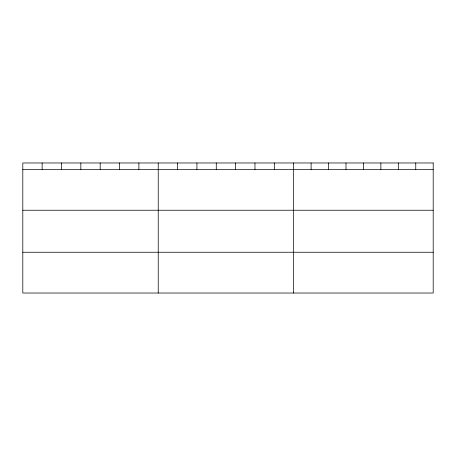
<?xml version="1.0" encoding="UTF-8"?>
<svg xmlns="http://www.w3.org/2000/svg" width="456" height="456" viewBox="0 0 456 456"><rect width="100%" height="100%" fill="white"/><g stroke="black" fill="none" stroke-linecap="round" stroke-linejoin="round"><path stroke-width="0.68" d="M22.8 169.467L433.2 169.467M22.8 210.239L433.2 210.239M22.8 252.248L433.2 252.248M415.758 162.974L415.758 169.467M398.316 162.974L398.316 169.467M380.874 162.974L380.874 169.467M363.432 162.974L363.432 169.467M345.99 162.974L345.99 169.467M328.548 162.974L328.548 169.467M311.106 162.974L311.106 169.467M293.664 162.974L293.664 293.026M274.318 162.974L274.318 169.467M254.967 162.974L254.967 169.467M235.621 162.974L235.621 169.467M216.275 162.974L216.275 169.467M196.929 162.974L196.929 169.467M177.578 162.974L177.578 169.467M158.232 162.974L158.232 293.026M138.886 162.974L138.886 169.467M119.535 162.974L119.535 169.467M100.189 162.974L100.189 169.467M80.843 162.974L80.843 169.467M61.497 162.974L61.497 169.467M42.146 162.974L42.146 169.467M433.2 162.974L22.8 162.974L22.8 293.026L433.2 293.026L433.2 162.974"/></g></svg>
